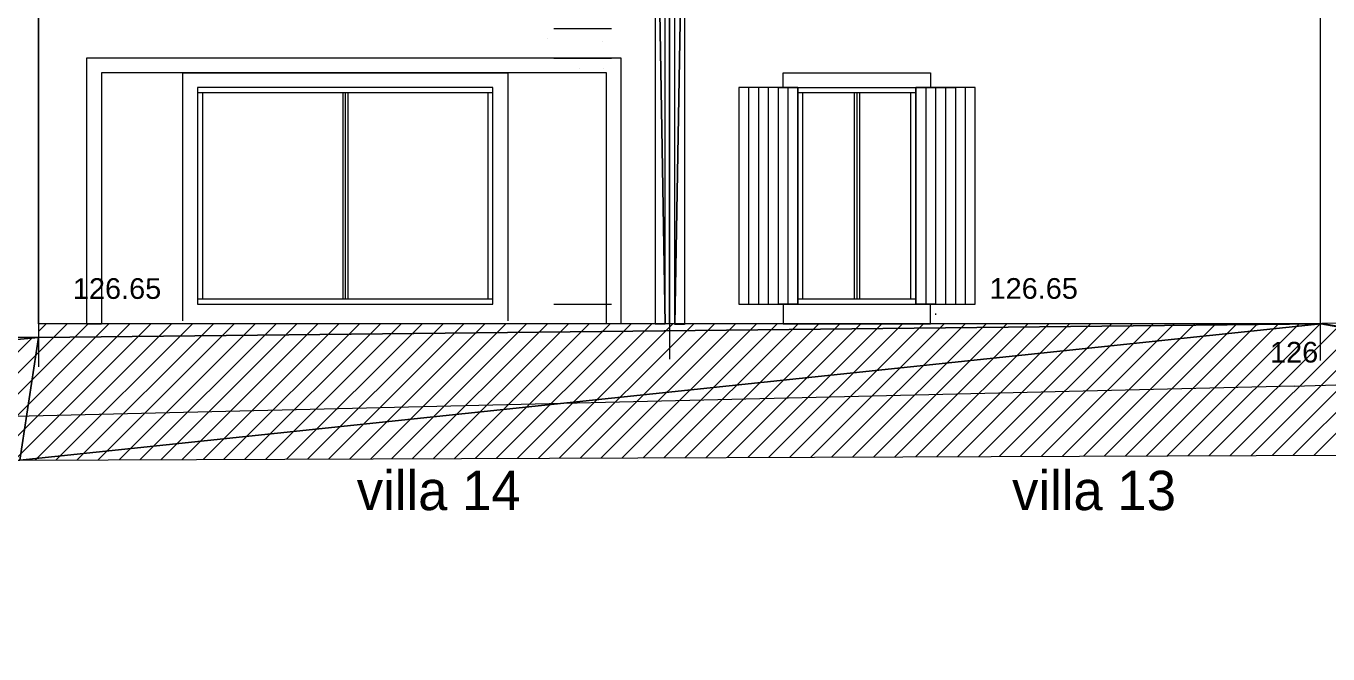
# Model space of a CAD drawing. Header units: metres. Extents: x 44.2 to 128.2, y -61.8 to 3.
# Drawn here: x 70.78 to 84, y -17.13 to -10.75 of the extents above; entities that cross this region are included whole.
import ezdxf
from ezdxf.enums import TextEntityAlignment as Align
from ezdxf.lldxf.tags import DXFTag

# ---------------------------------------------------------------- set-up
doc = ezdxf.new("R2010")
doc.units = ezdxf.units.M
doc.header["$MEASUREMENT"] = 0
for name, color, linetype in [('Calque Commun', 7, 'Continuous'), ('Cotations', 7, 'Continuous'), ('Textes', 7, 'Continuous')]:
    doc.layers.add(name, color=color, linetype=linetype)
doc.styles.add('Arial2', font='arial.ttf', dxfattribs={"height": 0.21})
doc.styles.add('Century Gothic', font='GOTHIC.TTF', dxfattribs={"height": 0.4})
tags = doc.linetypes.add('HIDDEN', pattern=[0.375, 0.25, -0.125]).pattern_tags.tags
tags[6:7] = [DXFTag(74, 4), DXFTag(75, 0), DXFTag(340, '0'), DXFTag(46, 1.0), DXFTag(50, 0.0), DXFTag(44, 0.0), DXFTag(45, 0.0)]
tags[4:5] = [DXFTag(74, 4), DXFTag(75, 0), DXFTag(340, '0'), DXFTag(46, 1.0), DXFTag(50, 0.0), DXFTag(44, 0.0), DXFTag(45, 0.0)]

# ---------------------------------------------------------------- blocks, each defined once
blk = doc.blocks.new('hatch')
at = {"layer": 'Calque Commun', "color": 8, "linetype": 'Continuous', "lineweight": 5}
for p, q in [((79.818, -11.376), (79.818, -13.576)), ((79.918, -11.376), (79.918, -13.576)), ((80.018, -11.376), (80.018, -13.576)), ((80.118, -11.376), (80.118, -13.576)), ((80.218, -11.376), (80.218, -13.576)), ((80.318, -11.376), (80.318, -13.576))]:
    blk.add_line(p, q, dxfattribs=at)
mesh = blk.add_polyface(dxfattribs=at)
corners = [(80.418, -11.376), (79.818, -11.376), (79.818, -13.576), (80.418, -13.576)]
mesh.append_faces([[corners[k] for k in face] for face in [(0, 1, 2, 3)]], dxfattribs={"color": 8})
blk = doc.blocks.new('hatch2')
at = {"layer": 'Calque Commun', "color": 8, "linetype": 'Continuous', "lineweight": 5}
for p, q in [((78.018, -11.376), (78.018, -13.576)), ((78.118, -11.376), (78.118, -13.576)), ((78.218, -11.376), (78.218, -13.576)), ((78.318, -11.376), (78.318, -13.576)), ((78.418, -11.376), (78.418, -13.576)), ((78.518, -11.376), (78.518, -13.576))]:
    blk.add_line(p, q, dxfattribs=at)
mesh = blk.add_polyface(dxfattribs=at)
corners = [(78.618, -11.376), (78.018, -11.376), (78.018, -13.576), (78.618, -13.576)]
mesh.append_faces([[corners[k] for k in face] for face in [(0, 1, 2, 3)]], dxfattribs={"color": 8})
blk = doc.blocks.new('@dwg_exp3')
at = {"layer": 'Cotations', "color": 212, "linetype": 'ByBlock', "lineweight": -2, "style": 'Arial2'}
blk.add_text('126.65', height=0.21, dxfattribs=at).set_placement((71.703, -13.523), align=Align.CENTER)
blk = doc.blocks.new('@dwg_exp4')
at = {"layer": 'Cotations', "color": 212, "linetype": 'ByBlock', "lineweight": -2, "style": 'Arial2'}
blk.add_text('126', height=0.21, dxfattribs=at).set_placement((83.659, -14.17), align=Align.CENTER)
blk = doc.blocks.new('@dwg_exp6')
at = {"layer": 'Cotations', "color": 212, "linetype": 'ByBlock', "lineweight": -2, "style": 'Arial2'}
blk.add_text('126.65', height=0.21, dxfattribs=at).set_placement((81.014, -13.522), align=Align.CENTER)
blk = doc.blocks.new('hatch28')
at = {"layer": 'Calque Commun', "color": 7, "linetype": 'Continuous', "lineweight": 5}
for p, q in [((71.196, -13.776), (69.811, -15.161)), ((71.408, -13.776), (70.023, -15.161)), ((71.621, -13.776), (70.236, -15.161)), ((71.833, -13.776), (70.448, -15.161)), ((72.045, -13.776), (70.66, -15.161)), ((72.257, -13.776), (70.873, -15.16)), ((70.984, -13.776), (70.906, -13.854)), ((72.469, -13.776), (71.086, -15.159)), ((72.681, -13.776), (71.298, -15.158)), ((72.893, -13.776), (71.511, -15.158)), ((73.106, -13.776), (71.724, -15.157)), ((73.318, -13.776), (71.937, -15.156)), ((73.53, -13.776), (72.15, -15.155)), ((73.742, -13.776), (72.363, -15.154)), ((73.954, -13.776), (72.576, -15.154)), ((74.166, -13.776), (72.789, -15.153)), ((74.378, -13.776), (73.002, -15.152)), ((74.59, -13.776), (73.215, -15.151)), ((74.803, -13.776), (73.428, -15.15)), ((75.015, -13.776), (73.641, -15.15)), ((75.227, -13.776), (73.854, -15.149)), ((75.439, -13.776), (74.067, -15.148)), ((75.651, -13.776), (74.28, -15.147)), ((75.863, -13.776), (74.493, -15.146)), ((76.075, -13.776), (74.705, -15.146)), ((76.288, -13.776), (74.918, -15.145)), ((76.5, -13.776), (75.131, -15.144)), ((76.712, -13.776), (75.344, -15.143)), ((76.924, -13.776), (75.557, -15.142)), ((77.136, -13.776), (75.77, -15.142)), ((77.348, -13.776), (75.983, -15.141)), ((77.56, -13.776), (76.196, -15.14)), ((77.772, -13.776), (76.409, -15.139)), ((77.985, -13.776), (76.622, -15.138)), ((78.197, -13.776), (76.835, -15.138)), ((78.409, -13.776), (77.048, -15.137)), ((78.621, -13.776), (77.261, -15.136)), ((78.833, -13.776), (77.474, -15.135)), ((79.045, -13.776), (77.687, -15.134)), ((79.257, -13.776), (77.9, -15.134)), ((79.47, -13.776), (78.112, -15.133)), ((79.682, -13.776), (78.325, -15.132)), ((79.894, -13.776), (78.538, -15.131)), ((80.106, -13.776), (78.751, -15.13)), ((80.318, -13.776), (78.964, -15.129)), ((80.53, -13.776), (79.177, -15.129)), ((80.742, -13.776), (79.39, -15.128)), ((80.954, -13.776), (79.603, -15.127)), ((81.167, -13.776), (79.816, -15.126)), ((81.379, -13.776), (80.029, -15.125)), ((81.591, -13.776), (80.242, -15.125)), ((81.803, -13.776), (80.455, -15.124)), ((82.015, -13.776), (80.668, -15.123)), ((82.227, -13.776), (80.881, -15.122)), ((82.439, -13.776), (81.094, -15.121)), ((82.651, -13.776), (81.307, -15.121)), ((82.864, -13.776), (81.519, -15.12)), ((83.076, -13.776), (81.732, -15.119)), ((83.288, -13.776), (81.945, -15.118)), ((83.5, -13.776), (82.158, -15.117)), ((83.712, -13.776), (82.371, -15.117)), ((83.924, -13.776), (82.584, -15.116)), ((84.139, -13.773), (82.797, -15.115)), ((84.353, -13.771), (83.01, -15.114)), ((84.567, -13.77), (83.223, -15.113)), ((84.78, -13.768), (83.436, -15.113)), ((84.994, -13.767), (83.649, -15.112)), ((85.207, -13.765), (83.862, -15.111)), ((70.845, -13.915), (69.599, -15.161))]:
    blk.add_line(p, q, dxfattribs=at)
at = {"layer": 'Calque Commun', "color": 7, "linetype": 'Continuous', "lineweight": 20}
mesh = blk.add_polyface(dxfattribs=at)
corners = [(57.062, -15.157), (57.41, -15.161), (57.062, -13.915), (53.762, -13.909), (49.347, -15.161), (49.347, -15.16), (49.347, -15.125), (70.906, -13.915), (49.957, -14.843), (53.164, -13.915), (53.703, -13.915), (91.347, -15.083), (89.924, -14.231), (87.824, -13.748), (57.062, -15.161), (49.347, -14.843), (83.941, -13.774), (83.931, -13.776), (83.931, -13.776), (70.715, -15.161), (91.347, -14.231), (70.906, -13.776)]
mesh.append_faces([[corners[k] for k in face] for face in [(7, 17, 21)]], dxfattribs={"vtx0": -1, "color": 7})
mesh.append_faces([[corners[k] for k in face] for face in [(9, 0, 10), (19, 7, 1), (16, 11, 13)]], dxfattribs={"vtx0": -1, "vtx1": -1, "color": 7})
mesh.append_faces([[corners[k] for k in face] for face in [(0, 1, 2), (5, 8, 6), (16, 17, 11), (19, 17, 7)]], dxfattribs={"vtx0": -1, "vtx1": -1, "vtx2": -1, "color": 7})
mesh.append_faces([[corners[k] for k in face] for face in [(0, 2, 3), (0, 3, 10), (11, 12, 13), (0, 9, 8)]], dxfattribs={"vtx0": -1, "vtx2": -1, "color": 7})
mesh.append_faces([[corners[k] for k in face] for face in [(4, 5, 6)]], dxfattribs={"vtx1": -1, "color": 7})
mesh.append_faces([[corners[k] for k in face] for face in [(7, 2, 1), (5, 0, 8), (19, 11, 17)]], dxfattribs={"vtx1": -1, "vtx2": -1, "color": 7})
mesh.append_faces([[corners[k] for k in face] for face in [(0, 14, 1), (8, 15, 6), (16, 18, 17), (11, 20, 12)]], dxfattribs={"vtx2": -1, "color": 7})
blk = doc.blocks.new('toit facade seul 660-2')
at = {"layer": 'Calque Commun', "color": 7, "linetype": 'Continuous', "lineweight": 5}
for p, q in [((70.572, -25.879), (70.571, -18.52)), ((77.181, -25.892), (77.18, -18.521))]:
    blk.add_line(p, q, dxfattribs=at)
blk = doc.blocks.new('TOIT FACADE seul680')
at = {"layer": 'Calque Commun', "color": 7, "linetype": 'Continuous', "lineweight": 5}
blk.add_line((64.133, -25.9), (64.132, -18.52), dxfattribs=at)
blk = doc.blocks.new('toit facade seul')
at = {"layer": 'Calque Commun', "color": 7, "linetype": 'Continuous', "lineweight": 5}
for p, q in [((70.772, -25.9), (70.771, -18.481)), ((77.181, -25.892), (77.18, -18.521))]:
    blk.add_line(p, q, dxfattribs=at)

msp = doc.modelspace()

# ---------------------------------------------------------------- linework, layer by layer
at = {"layer": 'Calque Commun', "color": 7, "linetype": 'Continuous', "lineweight": 5}
for p, q in [((76.078, -10.877), (76.078, -10.877)), ((76.078, -10.877), (76.078, -10.877)), ((76.635, -10.907), (76.635, -10.907)), ((76.635, -10.907), (76.635, -10.907)), ((71.429, -11.077), (71.429, -11.077)), ((71.429, -11.077), (71.429, -11.077)), ((76.028, -11.077), (76.028, -11.077)), ((76.028, -11.077), (76.028, -11.077)), ((83.924, -11.077), (83.924, -13.774)), ((76.4, -11.184), (76.4, -11.184)), ((76.4, -11.184), (76.4, -11.184)), ((76.639, -11.184), (76.639, -11.184)), ((76.639, -11.184), (76.639, -11.184)), ((76.639, -11.184), (76.639, -11.184)), ((76.639, -11.184), (76.639, -11.184)), ((72.521, -11.376), (72.521, -13.576)), ((75.521, -11.376), (72.521, -11.376)), ((72.521, -11.426), (75.471, -11.426)), ((72.571, -11.426), (72.571, -13.526)), ((73.996, -11.426), (73.996, -13.526)), ((74.021, -11.426), (74.021, -13.526)), ((74.046, -11.426), (74.046, -13.526)), ((75.471, -11.426), (75.521, -11.426)), ((75.471, -13.526), (75.471, -11.426)), ((75.521, -13.576), (75.521, -11.376)), ((78.415, -11.376), (78.615, -11.376)), ((78.615, -11.376), (78.615, -13.576)), ((78.618, -11.376), (79.818, -11.376)), ((78.618, -11.376), (78.618, -13.576)), ((78.618, -11.426), (79.815, -11.426)), ((78.665, -11.426), (78.665, -13.526)), ((79.193, -13.526), (79.193, -11.426)), ((79.218, -11.426), (79.218, -13.526)), ((79.243, -11.426), (79.243, -13.526)), ((79.765, -13.526), (79.765, -11.426)), ((79.815, -11.376), (79.815, -13.576)), ((79.818, -13.576), (79.818, -11.376)), ((79.818, -11.376), (80.018, -11.376)), ((80.018, -11.376), (80.218, -11.376)), ((75.471, -13.526), (72.521, -13.526)), ((72.521, -13.576), (75.521, -13.576)), ((75.521, -13.526), (75.471, -13.526)), ((75.521, -13.576), (75.521, -13.576)), ((78.415, -13.576), (78.415, -13.576)), ((78.415, -13.576), (78.415, -13.576)), ((78.415, -13.576), (78.415, -13.576)), ((78.415, -13.576), (78.415, -13.576)), ((78.615, -13.576), (78.418, -13.576)), ((79.765, -13.526), (78.618, -13.526)), ((78.618, -13.576), (79.815, -13.576)), ((79.815, -13.526), (79.765, -13.526)), ((79.815, -13.576), (79.818, -13.576)), ((80.018, -13.576), (79.818, -13.576)), ((79.818, -13.576), (79.818, -13.576)), ((79.818, -13.576), (79.818, -13.576)), ((79.818, -13.576), (79.818, -13.576)), ((79.818, -13.576), (79.818, -13.576)), ((80.218, -13.576), (80.218, -13.576)), ((80.218, -13.576), (80.218, -13.576)), ((80.218, -13.576), (80.218, -13.576)), ((80.218, -13.576), (80.218, -13.576)), ((75.626, -13.776), (72.226, -13.776)), ((83.931, -13.774), (83.924, -13.774)), ((83.924, -13.827), (83.924, -13.827)), ((83.924, -13.827), (83.924, -13.827)), ((83.931, -13.774), (83.931, -13.774)), ((83.931, -13.774), (83.931, -13.774))]:
    msp.add_line(p, q, dxfattribs=at)
at = {"layer": 'Calque Commun', "color": 20, "linetype": 'Continuous', "lineweight": 5}
for p, q in [((76.824, -11.076), (71.394, -11.076)), ((71.394, -11.076), (71.394, -13.776)), ((76.824, -13.776), (76.824, -11.076)), ((76.674, -11.226), (71.544, -11.226)), ((71.544, -11.226), (71.544, -13.776)), ((76.674, -13.776), (76.674, -11.226)), ((71.394, -13.776), (71.544, -13.776)), ((76.824, -13.776), (76.674, -13.776))]:
    msp.add_line(p, q, dxfattribs=at)
at = {"layer": 'Calque Commun', "color": 86, "linetype": 'Continuous', "lineweight": 5}
msp.add_line((80.018, -13.671), (80.018, -13.684), dxfattribs=at)
at = {"layer": 'Calque Commun', "color": 26, "linetype": 'HIDDEN', "lineweight": 20}
msp.add_line((83.658, -14.409), (91.347, -14.191), dxfattribs=at)
at = {"layer": 'Calque Commun', "color": 26, "linetype": 'HIDDEN', "lineweight": 20, "flags": 128}
msp.add_lwpolyline([(83.658, -14.409), (57.812, -15.022), (51.942, -15.024)], dxfattribs=at)
at = {"layer": 'Calque Commun', "color": 5, "linetype": 'Continuous', "lineweight": 5}
for points in [[(72.371, -13.747, 0), (72.371, -11.226, 0), (75.671, -11.226, 0), (75.671, -13.747, 0)], [(78.468, -11.376, 0), (78.468, -11.226, 0), (79.965, -11.226, 0), (79.965, -11.376, 0)], [(78.468, -13.576, 0), (78.468, -13.776, 0), (79.965, -13.776, 0), (79.965, -13.576, 0)]]:
    msp.add_polyline3d(points, dxfattribs=at)
at = {"layer": 'Cotations', "color": 11, "linetype": 'HIDDEN', "lineweight": 20}
for p, q in [((76.14, -10.775), (76.725, -10.775)), ((76.14, -11.075), (76.725, -11.075)), ((76.14, -13.575), (76.725, -13.575))]:
    msp.add_line(p, q, dxfattribs=at)

# ---------------------------------------------------------------- block references
at = {"layer": 'Calque Commun', "color": 0, "linetype": 'ByBlock', "lineweight": -2}
for name, p in [('toit facade seul', (0.134, 12.124)), ('toit facade seul 660-2', (6.745, 11.742)), ('hatch2', (0, 0)), ('hatch', (0, 0)), ('hatch28', (0, 0))]:
    msp.add_blockref(name, p, dxfattribs=at)
at = {"layer": 'Calque Commun', "color": 0, "linetype": 'ByBlock', "lineweight": -2, "extrusion": (0, 0, -1), "xscale": -1, "yscale": -1, "zscale": -1, "rotation": -180}
msp.add_blockref('TOIT FACADE seul680', (-135.042, 11.688), dxfattribs=at)
at = {"layer": 'Cotations', "color": 0, "linetype": 'ByBlock', "lineweight": -2}
for name in ['@dwg_exp3', '@dwg_exp6', '@dwg_exp4']:
    msp.add_blockref(name, (0, 0), dxfattribs=at)

# ---------------------------------------------------------------- texts
at = {"layer": 'Textes', "color": 5, "linetype": 'ByBlock', "lineweight": -2, "style": 'Century Gothic'}
for s, p in [('villa 14', (74.138, -15.67)), ('villa 13', (80.794, -15.67))]:
    msp.add_text(s, height=0.4, dxfattribs=at).set_placement(p)

# ---------------------------------------------------------------- meshes
at = {"layer": 'Calque Commun', "color": 7, "linetype": 'Continuous', "lineweight": 5}
mesh = msp.add_polyface(dxfattribs=at)
corners = [(44.219, -2.79), (128.219, -2.79), (128.219, -61.79), (44.219, -61.79)]
mesh.append_faces([[corners[k] for k in face] for face in [(0, 1, 2, 3)]], dxfattribs={"color": 7})
at = {"layer": 'Calque Commun', "color": 8, "linetype": 'Continuous', "lineweight": 5}
mesh = msp.add_polyface(dxfattribs=at)
corners = [(77.315, -7.734), (70.906, -7.734), (77.169, -7.834), (77.269, -7.834), (77.315, -7.834), (77.169, -13.776), (77.269, -13.776), (70.906, -7.834)]
mesh.append_faces([[corners[k] for k in face] for face in [(0, 3, 4)]], dxfattribs={"vtx0": -1, "color": 8})
mesh.append_faces([[corners[k] for k in face] for face in [(0, 2, 3)]], dxfattribs={"vtx0": -1, "vtx1": -1, "vtx2": -1, "color": 8})
mesh.append_faces([[corners[k] for k in face] for face in [(7, 2, 1)]], dxfattribs={"vtx1": -1, "color": 8})
mesh.append_faces([[corners[k] for k in face] for face in [(0, 1, 2), (6, 3, 2)]], dxfattribs={"vtx1": -1, "vtx2": -1, "color": 8})
mesh.append_faces([[corners[k] for k in face] for face in [(2, 5, 6)]], dxfattribs={"vtx2": -1, "color": 8})
mesh = msp.add_polyface(dxfattribs=at)
corners = [(77.368, -8.214), (77.322, -8.114), (77.468, -8.214), (77.468, -13.782), (77.368, -13.782), (83.922, -8.114), (83.922, -8.214), (77.322, -8.214)]
mesh.append_faces([[corners[k] for k in face] for face in [(5, 2, 1)]], dxfattribs={"vtx0": -1, "vtx1": -1, "color": 8})
mesh.append_faces([[corners[k] for k in face] for face in [(0, 1, 2)]], dxfattribs={"vtx0": -1, "vtx1": -1, "vtx2": -1, "color": 8})
mesh.append_faces([[corners[k] for k in face] for face in [(4, 0, 2)]], dxfattribs={"vtx1": -1, "vtx2": -1, "color": 8})
mesh.append_faces([[corners[k] for k in face] for face in [(2, 3, 4), (5, 6, 2), (0, 7, 1)]], dxfattribs={"vtx2": -1, "color": 8})

doc.saveas('drawing.dxf')
